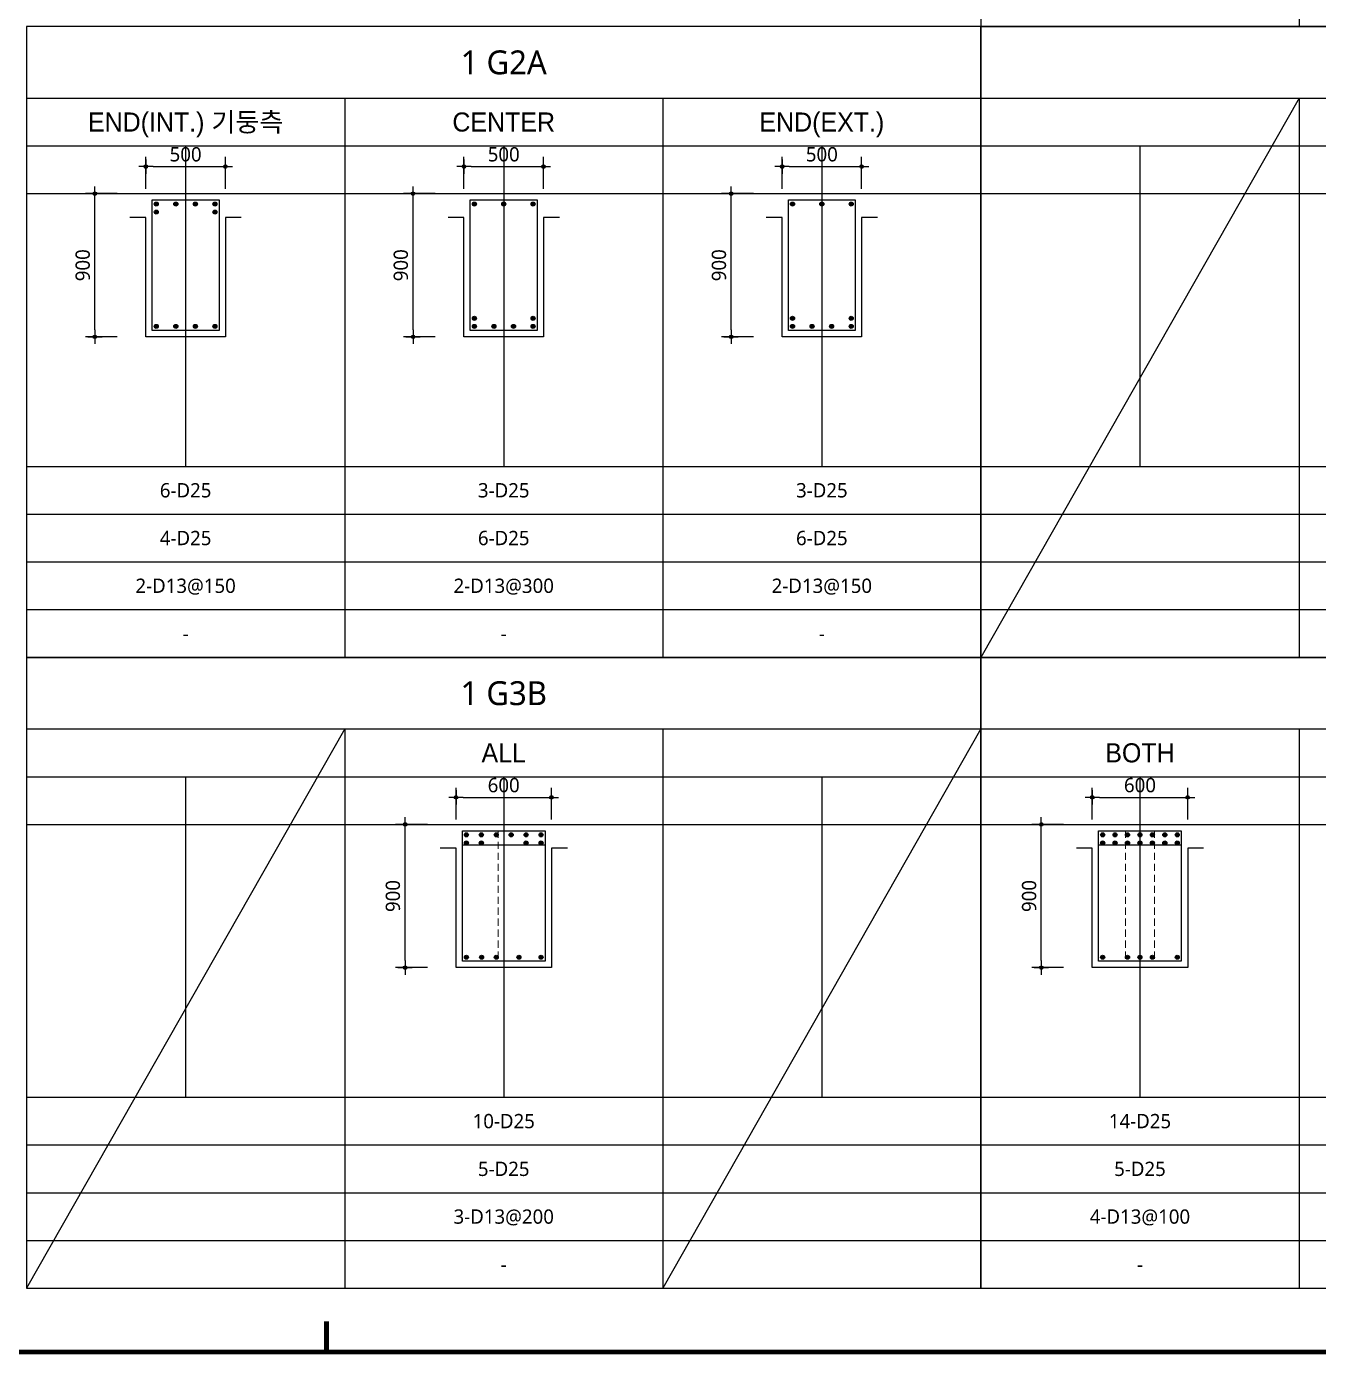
# Model space of a CAD drawing. Header units: millimetres. Extents: x 0 to 252030, y -124740 to 196020.
# Drawn here: x 110553 to 118675, y 107265 to 115610 of the extents above; entities that cross this region are included whole.
import ezdxf
from ezdxf.enums import TextEntityAlignment as Align

# ---------------------------------------------------------------- set-up
doc = ezdxf.new("R2010")
doc.units = ezdxf.units.MM
doc.header["$LTSCALE"] = 30
doc.linetypes.add('HID', pattern=[2.3, 1.5, -0.8])
doc.layers.get('DEFPOINTS').update_dxf_attribs({"color": 142})
for name, color, linetype in [('0-SEC1', 3, 'Continuous'), ('CON', 2, 'Continuous'), ('DIM', 7, 'Continuous'), ('ETC', 7, 'Continuous'), ('S-철근', 3, 'Continuous'), ('SHEET', 7, 'Continuous'), ('TXT', 3, 'Continuous'), ('XR-FORM_(도룡동)$0$Sheet', 7, 'Continuous')]:
    doc.layers.add(name, color=color, linetype=linetype)
doc.layers.add('TieBar', color=7, linetype='HID', lineweight=0)
doc.styles.get("Standard").update_dxf_attribs({"font": 'malgun.ttf'})
doc.styles.add('돋움', font='Dotum.ttf')
doc.styles.add('맑은 고딕', font='malgun.ttf')
doc.dimstyles.new('30NDIM', dxfattribs={"dimscale": 50, "dimtxt": 3, "dimasz": 1.5, "dimexe": 2, "dimexo": 6, "dimgap": 1, "dimtad": 1, "dimdec": 0, "dimrnd": 0.25, "dimzin": 0, "dimdsep": 46, "dimtxsty": 'Standard', "dimblk": 'Z_DOT', "dimcen": 5, "dimclrd": 256, "dimclre": 256, "dimclrt": 3, "dimadec": 0, "dimazin": 0, "dimtm": 1e-09, "dimtfac": 1, "dimtdec": 0, "dimtix": 1, "dimtmove": 2, "dimatfit": 1, "dimldrblk": 'Z_DOT', "dimfxl": 1, "dimtolj": 1, "dimtzin": 0, "dimarcsym": 0})

# ---------------------------------------------------------------- blocks, each defined once
blk = doc.blocks.new('XR-FORM_(도룡동)$0$S')
at = {"layer": 'XR-FORM_(도룡동)$0$Sheet', "const_width": 100}
blk.add_lwpolyline([(1850, 57950), (82250, 57950), (82250, 1200), (1850, 1200)], close=True, dxfattribs=at)
at = {"layer": 'XR-FORM_(도룡동)$0$Sheet', "linetype": 'Continuous', "const_width": 100}
blk.add_lwpolyline([(38745, 1846), (38745, 1200)], dxfattribs=at)
blk = doc.blocks.new('XR-FORM_(도룡동)', base_point=(101.33, -56114.51))
at = {"xscale": 0.005, "yscale": 0.005, "zscale": 0.005}
blk.add_blockref('XR-FORM_(도룡동)$0$S', (-0.25, 0), dxfattribs=at)
blk = doc.blocks.new('4등분')
at = {"layer": 'DEFPOINTS'}
for p, q in [((1000, 3214.5), (1000, 1200)), ((3000, 3214.5), (3000, 1200)), ((5000, 3214.5), (5000, 1200)), ((0, 2914.5), (6000, 2914.5))]:
    blk.add_line(p, q, dxfattribs=at)
at = {"layer": 'SHEET'}
blk.add_line((0, 3514.5), (6000, 3514.5), dxfattribs=at)
at = {"layer": 'SHEET', "color": 6}
for p, q in [((2000, 3514.5), (2000, 0)), ((4000, 3514.5), (4000, 0)), ((0, 3214.5), (6000, 3214.5)), ((0, 1200), (6000, 1200)), ((0, 900), (6000, 900)), ((0, 600), (6000, 600)), ((0, 300), (6000, 300))]:
    blk.add_line(p, q, dxfattribs=at)
at = {"layer": 'SHEET'}
blk.add_lwpolyline([(6000, 3964.5), (0, 3964.5), (0, 0), (6000, 0)], close=True, dxfattribs=at)
blk = doc.blocks.new('Z_DOT')
at = {"layer": 'DIM', "color": 0}
for p, q in [((-1, 0), (1, 0)), ((0, -1), (0, 1))]:
    blk.add_line(p, q, dxfattribs=at)
for radius in [0.25, 0.125]:
    blk.add_circle((0, 0), radius, dxfattribs=at)
blk = doc.blocks.new('*D579')
at = {"layer": 'DEFPOINTS', "color": 0, "transparency": 16777216}
for p in [(111803, 114730.7), (111303, 114410.5), (111803, 114410.5)]:
    blk.add_point(p, dxfattribs=at)
at = {"layer": 'DIM', "lineweight": -2, "transparency": 16777216}
for p, q in [((111303, 114590.5), (111303, 114790.7)), ((111803, 114590.5), (111803, 114790.7)), ((111348, 114730.7), (111758, 114730.7))]:
    blk.add_line(p, q, dxfattribs=at)
at = {"layer": 'DIM', "lineweight": -2, "transparency": 16777216, "xscale": 45, "yscale": 45, "zscale": 45, "rotation": 180}
blk.add_blockref('Z_DOT', (111303, 114730.7), dxfattribs=at)
at = {"layer": 'DIM', "lineweight": -2, "transparency": 16777216, "xscale": 45, "yscale": 45, "zscale": 45}
blk.add_blockref('Z_DOT', (111803, 114730.7), dxfattribs=at)
at = {"layer": 'DIM', "color": 3, "transparency": 16777216, "insert": (111553, 114807.1), "char_height": 90, "attachment_point": 5}
blk.add_mtext('\\A1;500', dxfattribs=at)
blk = doc.blocks.new('*D580')
at = {"layer": 'DEFPOINTS', "color": 0, "transparency": 16777216}
for p in [(110982.8, 114560.5), (111303, 114560.5), (111303, 113660.5)]:
    blk.add_point(p, dxfattribs=at)
at = {"layer": 'DIM', "lineweight": -2, "transparency": 16777216}
for p, q in [((111123, 114560.5), (110922.8, 114560.5)), ((110982.8, 113705.5), (110982.8, 114515.5)), ((111123, 113660.5), (110922.8, 113660.5))]:
    blk.add_line(p, q, dxfattribs=at)
at = {"layer": 'DIM', "lineweight": -2, "transparency": 16777216, "xscale": 45, "yscale": 45, "zscale": 45}
for p, rotation in [((110982.8, 114560.5), 90), ((110982.8, 113660.5), 270)]:
    blk.add_blockref('Z_DOT', p, dxfattribs=dict(at, rotation=rotation))
at = {"layer": 'DIM', "color": 3, "transparency": 16777216, "insert": (110906.4, 114110.5), "char_height": 90, "attachment_point": 5, "rotation": 90}
blk.add_mtext('\\A1;900', dxfattribs=at)
blk = doc.blocks.new('*D581')
at = {"layer": 'DEFPOINTS', "color": 0, "transparency": 16777216}
for p in [(113803, 114730.7), (113303, 114410.5), (113803, 114410.5)]:
    blk.add_point(p, dxfattribs=at)
at = {"layer": 'DIM', "lineweight": -2, "transparency": 16777216}
for p, q in [((113303, 114590.5), (113303, 114790.7)), ((113803, 114590.5), (113803, 114790.7)), ((113348, 114730.7), (113758, 114730.7))]:
    blk.add_line(p, q, dxfattribs=at)
at = {"layer": 'DIM', "lineweight": -2, "transparency": 16777216, "xscale": 45, "yscale": 45, "zscale": 45, "rotation": 180}
blk.add_blockref('Z_DOT', (113303, 114730.7), dxfattribs=at)
at = {"layer": 'DIM', "lineweight": -2, "transparency": 16777216, "xscale": 45, "yscale": 45, "zscale": 45}
blk.add_blockref('Z_DOT', (113803, 114730.7), dxfattribs=at)
at = {"layer": 'DIM', "color": 3, "transparency": 16777216, "insert": (113553, 114807.1), "char_height": 90, "attachment_point": 5}
blk.add_mtext('\\A1;500', dxfattribs=at)
blk = doc.blocks.new('*D582')
at = {"layer": 'DEFPOINTS', "color": 0, "transparency": 16777216}
for p in [(112982.8, 114560.5), (113303, 114560.5), (113303, 113660.5)]:
    blk.add_point(p, dxfattribs=at)
at = {"layer": 'DIM', "lineweight": -2, "transparency": 16777216}
for p, q in [((113123, 114560.5), (112922.8, 114560.5)), ((112982.8, 113705.5), (112982.8, 114515.5)), ((113123, 113660.5), (112922.8, 113660.5))]:
    blk.add_line(p, q, dxfattribs=at)
at = {"layer": 'DIM', "lineweight": -2, "transparency": 16777216, "xscale": 45, "yscale": 45, "zscale": 45}
for p, rotation in [((112982.8, 114560.5), 90), ((112982.8, 113660.5), 270)]:
    blk.add_blockref('Z_DOT', p, dxfattribs=dict(at, rotation=rotation))
at = {"layer": 'DIM', "color": 3, "transparency": 16777216, "insert": (112906.4, 114110.5), "char_height": 90, "attachment_point": 5, "rotation": 90}
blk.add_mtext('\\A1;900', dxfattribs=at)
blk = doc.blocks.new('*D583')
at = {"layer": 'DEFPOINTS', "color": 0, "transparency": 16777216}
for p in [(115803, 114730.7), (115303, 114410.5), (115803, 114410.5)]:
    blk.add_point(p, dxfattribs=at)
at = {"layer": 'DIM', "lineweight": -2, "transparency": 16777216}
for p, q in [((115303, 114590.5), (115303, 114790.7)), ((115803, 114590.5), (115803, 114790.7)), ((115348, 114730.7), (115758, 114730.7))]:
    blk.add_line(p, q, dxfattribs=at)
at = {"layer": 'DIM', "lineweight": -2, "transparency": 16777216, "xscale": 45, "yscale": 45, "zscale": 45, "rotation": 180}
blk.add_blockref('Z_DOT', (115303, 114730.7), dxfattribs=at)
at = {"layer": 'DIM', "lineweight": -2, "transparency": 16777216, "xscale": 45, "yscale": 45, "zscale": 45}
blk.add_blockref('Z_DOT', (115803, 114730.7), dxfattribs=at)
at = {"layer": 'DIM', "color": 3, "transparency": 16777216, "insert": (115553, 114807.1), "char_height": 90, "attachment_point": 5}
blk.add_mtext('\\A1;500', dxfattribs=at)
blk = doc.blocks.new('*D584')
at = {"layer": 'DEFPOINTS', "color": 0, "transparency": 16777216}
for p in [(114982.8, 114560.5), (115303, 114560.5), (115303, 113660.5)]:
    blk.add_point(p, dxfattribs=at)
at = {"layer": 'DIM', "lineweight": -2, "transparency": 16777216}
for p, q in [((115123, 114560.5), (114922.8, 114560.5)), ((114982.8, 113705.5), (114982.8, 114515.5)), ((115123, 113660.5), (114922.8, 113660.5))]:
    blk.add_line(p, q, dxfattribs=at)
at = {"layer": 'DIM', "lineweight": -2, "transparency": 16777216, "xscale": 45, "yscale": 45, "zscale": 45}
for p, rotation in [((114982.8, 114560.5), 90), ((114982.8, 113660.5), 270)]:
    blk.add_blockref('Z_DOT', p, dxfattribs=dict(at, rotation=rotation))
at = {"layer": 'DIM', "color": 3, "transparency": 16777216, "insert": (114906.4, 114110.5), "char_height": 90, "attachment_point": 5, "rotation": 90}
blk.add_mtext('\\A1;900', dxfattribs=at)
blk = doc.blocks.new('*D591')
at = {"layer": 'DEFPOINTS', "color": 0, "transparency": 16777216}
for p in [(113853, 110766.2), (113253, 110446), (113853, 110446)]:
    blk.add_point(p, dxfattribs=at)
at = {"layer": 'DIM', "lineweight": -2, "transparency": 16777216}
for p, q in [((113253, 110626), (113253, 110826.2)), ((113298, 110766.2), (113808, 110766.2)), ((113853, 110626), (113853, 110826.2))]:
    blk.add_line(p, q, dxfattribs=at)
at = {"layer": 'DIM', "lineweight": -2, "transparency": 16777216, "xscale": 45, "yscale": 45, "zscale": 45, "rotation": 180}
blk.add_blockref('Z_DOT', (113253, 110766.2), dxfattribs=at)
at = {"layer": 'DIM', "lineweight": -2, "transparency": 16777216, "xscale": 45, "yscale": 45, "zscale": 45}
blk.add_blockref('Z_DOT', (113853, 110766.2), dxfattribs=at)
at = {"layer": 'DIM', "color": 3, "transparency": 16777216, "insert": (113553, 110842.6), "char_height": 90, "attachment_point": 5}
blk.add_mtext('\\A1;600', dxfattribs=at)
blk = doc.blocks.new('*D592')
at = {"layer": 'DEFPOINTS', "color": 0, "transparency": 16777216}
for p in [(112932.8, 110596), (113253, 110596), (113253, 109696)]:
    blk.add_point(p, dxfattribs=at)
at = {"layer": 'DIM', "lineweight": -2, "transparency": 16777216}
for p, q in [((113073, 110596), (112872.8, 110596)), ((112932.8, 109741), (112932.8, 110551)), ((113073, 109696), (112872.8, 109696))]:
    blk.add_line(p, q, dxfattribs=at)
at = {"layer": 'DIM', "lineweight": -2, "transparency": 16777216, "xscale": 45, "yscale": 45, "zscale": 45}
for p, rotation in [((112932.8, 110596), 90), ((112932.8, 109696), 270)]:
    blk.add_blockref('Z_DOT', p, dxfattribs=dict(at, rotation=rotation))
at = {"layer": 'DIM', "color": 3, "transparency": 16777216, "insert": (112856.4, 110146), "char_height": 90, "attachment_point": 5, "rotation": 90}
blk.add_mtext('\\A1;900', dxfattribs=at)
blk = doc.blocks.new('*D593')
at = {"layer": 'DEFPOINTS', "color": 0, "transparency": 16777216}
for p in [(117853, 110766.2), (117253, 110446), (117853, 110446)]:
    blk.add_point(p, dxfattribs=at)
at = {"layer": 'DIM', "lineweight": -2, "transparency": 16777216}
for p, q in [((117253, 110626), (117253, 110826.2)), ((117298, 110766.2), (117808, 110766.2)), ((117853, 110626), (117853, 110826.2))]:
    blk.add_line(p, q, dxfattribs=at)
at = {"layer": 'DIM', "lineweight": -2, "transparency": 16777216, "xscale": 45, "yscale": 45, "zscale": 45, "rotation": 180}
blk.add_blockref('Z_DOT', (117253, 110766.2), dxfattribs=at)
at = {"layer": 'DIM', "lineweight": -2, "transparency": 16777216, "xscale": 45, "yscale": 45, "zscale": 45}
blk.add_blockref('Z_DOT', (117853, 110766.2), dxfattribs=at)
at = {"layer": 'DIM', "color": 3, "transparency": 16777216, "insert": (117553, 110842.6), "char_height": 90, "attachment_point": 5}
blk.add_mtext('\\A1;600', dxfattribs=at)
blk = doc.blocks.new('*D594')
at = {"layer": 'DEFPOINTS', "color": 0, "transparency": 16777216}
for p in [(116932.8, 110596), (117253, 110596), (117253, 109696)]:
    blk.add_point(p, dxfattribs=at)
at = {"layer": 'DIM', "lineweight": -2, "transparency": 16777216}
for p, q in [((117073, 110596), (116872.8, 110596)), ((116932.8, 109741), (116932.8, 110551)), ((117073, 109696), (116872.8, 109696))]:
    blk.add_line(p, q, dxfattribs=at)
at = {"layer": 'DIM', "lineweight": -2, "transparency": 16777216, "xscale": 45, "yscale": 45, "zscale": 45}
for p, rotation in [((116932.8, 110596), 90), ((116932.8, 109696), 270)]:
    blk.add_blockref('Z_DOT', p, dxfattribs=dict(at, rotation=rotation))
at = {"layer": 'DIM', "color": 3, "transparency": 16777216, "insert": (116856.4, 110146), "char_height": 90, "attachment_point": 5, "rotation": 90}
blk.add_mtext('\\A1;900', dxfattribs=at)

msp = doc.modelspace()

# ---------------------------------------------------------------- hatches: boundary and pattern name
at = {"layer": 'S-철근'}
h = msp.add_hatch(color=256, dxfattribs=at)
edge = h.paths.add_edge_path()
edge.add_arc((111368.40013, 114495.09992), 12.7, 0, 180)
edge.add_arc((111368.40013, 114495.09992), 12.7, 180, 360)
h = msp.add_hatch(color=256, dxfattribs=at)
edge = h.paths.add_edge_path()
edge.add_arc((111491.4668, 114495.09992), 12.7, 0, 180)
edge.add_arc((111491.4668, 114495.09992), 12.7, 180, 360)
h = msp.add_hatch(color=256, dxfattribs=at)
edge = h.paths.add_edge_path()
edge.add_arc((111614.53347, 114495.09992), 12.7, 0, 180)
edge.add_arc((111614.53347, 114495.09992), 12.7, 180, 360)
h = msp.add_hatch(color=256, dxfattribs=at)
edge = h.paths.add_edge_path()
edge.add_arc((111737.60013, 114495.09992), 12.7, 0, 180)
edge.add_arc((111737.60013, 114495.09992), 12.7, 180, 360)
h = msp.add_hatch(color=256, dxfattribs=at)
edge = h.paths.add_edge_path()
edge.add_arc((113368.40013, 114495.09992), 12.7, 0, 180)
edge.add_arc((113368.40013, 114495.09992), 12.7, 180, 360)
h = msp.add_hatch(color=256, dxfattribs=at)
edge = h.paths.add_edge_path()
edge.add_arc((113553.00013, 114495.09992), 12.7, 0, 180)
edge.add_arc((113553.00013, 114495.09992), 12.7, 180, 360)
h = msp.add_hatch(color=256, dxfattribs=at)
edge = h.paths.add_edge_path()
edge.add_arc((113737.60013, 114495.09992), 12.7, 0, 180)
edge.add_arc((113737.60013, 114495.09992), 12.7, 180, 360)
h = msp.add_hatch(color=256, dxfattribs=at)
edge = h.paths.add_edge_path()
edge.add_arc((115368.40013, 114495.09992), 12.7, 0, 180)
edge.add_arc((115368.40013, 114495.09992), 12.7, 180, 360)
h = msp.add_hatch(color=256, dxfattribs=at)
edge = h.paths.add_edge_path()
edge.add_arc((115553.00013, 114495.09992), 12.7, 0, 180)
edge.add_arc((115553.00013, 114495.09992), 12.7, 180, 360)
h = msp.add_hatch(color=256, dxfattribs=at)
edge = h.paths.add_edge_path()
edge.add_arc((115737.60013, 114495.09992), 12.7, 0, 180)
edge.add_arc((115737.60013, 114495.09992), 12.7, 180, 360)
h = msp.add_hatch(color=256, dxfattribs=at)
edge = h.paths.add_edge_path()
edge.add_arc((111368.40013, 114444.29992), 12.7, 0, 180)
edge.add_arc((111368.40013, 114444.29992), 12.7, 180, 360)
h = msp.add_hatch(color=256, dxfattribs=at)
edge = h.paths.add_edge_path()
edge.add_arc((111737.60013, 114444.29992), 12.7, 0, 180)
edge.add_arc((111737.60013, 114444.29992), 12.7, 180, 360)
h = msp.add_hatch(color=256, dxfattribs=at)
edge = h.paths.add_edge_path()
edge.add_arc((113368.40013, 113776.69992), 12.7, 0, 180)
edge.add_arc((113368.40013, 113776.69992), 12.7, 180, 360)
h = msp.add_hatch(color=256, dxfattribs=at)
edge = h.paths.add_edge_path()
edge.add_arc((113737.60013, 113776.69992), 12.7, 0, 180)
edge.add_arc((113737.60013, 113776.69992), 12.7, 180, 360)
h = msp.add_hatch(color=256, dxfattribs=at)
edge = h.paths.add_edge_path()
edge.add_arc((115368.40013, 113776.69992), 12.7, 0, 180)
edge.add_arc((115368.40013, 113776.69992), 12.7, 180, 360)
h = msp.add_hatch(color=256, dxfattribs=at)
edge = h.paths.add_edge_path()
edge.add_arc((115737.60013, 113776.69992), 12.7, 0, 180)
edge.add_arc((115737.60013, 113776.69992), 12.7, 180, 360)
h = msp.add_hatch(color=256, dxfattribs=at)
edge = h.paths.add_edge_path()
edge.add_arc((111368.40013, 113725.89992), 12.7, 0, 180)
edge.add_arc((111368.40013, 113725.89992), 12.7, 180, 360)
h = msp.add_hatch(color=256, dxfattribs=at)
edge = h.paths.add_edge_path()
edge.add_arc((111491.4668, 113725.89992), 12.7, 0, 180)
edge.add_arc((111491.4668, 113725.89992), 12.7, 180, 360)
h = msp.add_hatch(color=256, dxfattribs=at)
edge = h.paths.add_edge_path()
edge.add_arc((111614.53347, 113725.89992), 12.7, 0, 180)
edge.add_arc((111614.53347, 113725.89992), 12.7, 180, 360)
h = msp.add_hatch(color=256, dxfattribs=at)
edge = h.paths.add_edge_path()
edge.add_arc((111737.60013, 113725.89992), 12.7, 0, 180)
edge.add_arc((111737.60013, 113725.89992), 12.7, 180, 360)
h = msp.add_hatch(color=256, dxfattribs=at)
edge = h.paths.add_edge_path()
edge.add_arc((113368.40013, 113725.89992), 12.7, 0, 180)
edge.add_arc((113368.40013, 113725.89992), 12.7, 180, 360)
h = msp.add_hatch(color=256, dxfattribs=at)
edge = h.paths.add_edge_path()
edge.add_arc((113491.4668, 113725.89992), 12.7, 0, 180)
edge.add_arc((113491.4668, 113725.89992), 12.7, 180, 360)
h = msp.add_hatch(color=256, dxfattribs=at)
edge = h.paths.add_edge_path()
edge.add_arc((113614.53347, 113725.89992), 12.7, 0, 180)
edge.add_arc((113614.53347, 113725.89992), 12.7, 180, 360)
h = msp.add_hatch(color=256, dxfattribs=at)
edge = h.paths.add_edge_path()
edge.add_arc((113737.60013, 113725.89992), 12.7, 0, 180)
edge.add_arc((113737.60013, 113725.89992), 12.7, 180, 360)
h = msp.add_hatch(color=256, dxfattribs=at)
edge = h.paths.add_edge_path()
edge.add_arc((115368.40013, 113725.89992), 12.7, 0, 180)
edge.add_arc((115368.40013, 113725.89992), 12.7, 180, 360)
h = msp.add_hatch(color=256, dxfattribs=at)
edge = h.paths.add_edge_path()
edge.add_arc((115491.4668, 113725.89992), 12.7, 0, 180)
edge.add_arc((115491.4668, 113725.89992), 12.7, 180, 360)
h = msp.add_hatch(color=256, dxfattribs=at)
edge = h.paths.add_edge_path()
edge.add_arc((115614.53347, 113725.89992), 12.7, 0, 180)
edge.add_arc((115614.53347, 113725.89992), 12.7, 180, 360)
h = msp.add_hatch(color=256, dxfattribs=at)
edge = h.paths.add_edge_path()
edge.add_arc((115737.60013, 113725.89992), 12.7, 0, 180)
edge.add_arc((115737.60013, 113725.89992), 12.7, 180, 360)
h = msp.add_hatch(color=256, dxfattribs=at)
edge = h.paths.add_edge_path()
edge.add_arc((113318.40013, 110530.59992), 12.7, 0, 180)
edge.add_arc((113318.40013, 110530.59992), 12.7, 180, 360)
h = msp.add_hatch(color=256, dxfattribs=at)
edge = h.paths.add_edge_path()
edge.add_arc((113412.24013, 110530.59992), 12.7, 0, 180)
edge.add_arc((113412.24013, 110530.59992), 12.7, 180, 360)
h = msp.add_hatch(color=256, dxfattribs=at)
edge = h.paths.add_edge_path()
edge.add_arc((113506.08013, 110530.59992), 12.7, 0, 180)
edge.add_arc((113506.08013, 110530.59992), 12.7, 180, 360)
h = msp.add_hatch(color=256, dxfattribs=at)
edge = h.paths.add_edge_path()
edge.add_arc((113599.92013, 110530.59992), 12.7, 0, 180)
edge.add_arc((113599.92013, 110530.59992), 12.7, 180, 360)
h = msp.add_hatch(color=256, dxfattribs=at)
edge = h.paths.add_edge_path()
edge.add_arc((113693.76013, 110530.59992), 12.7, 0, 180)
edge.add_arc((113693.76013, 110530.59992), 12.7, 180, 360)
h = msp.add_hatch(color=256, dxfattribs=at)
edge = h.paths.add_edge_path()
edge.add_arc((113787.60013, 110530.59992), 12.7, 0, 180)
edge.add_arc((113787.60013, 110530.59992), 12.7, 180, 360)
h = msp.add_hatch(color=256, dxfattribs=at)
edge = h.paths.add_edge_path()
edge.add_arc((117318.40013, 110530.59992), 12.7, 0, 180)
edge.add_arc((117318.40013, 110530.59992), 12.7, 180, 360)
h = msp.add_hatch(color=256, dxfattribs=at)
edge = h.paths.add_edge_path()
edge.add_arc((117396.60013, 110530.59992), 12.7, 0, 180)
edge.add_arc((117396.60013, 110530.59992), 12.7, 180, 360)
h = msp.add_hatch(color=256, dxfattribs=at)
edge = h.paths.add_edge_path()
edge.add_arc((117474.80013, 110530.59992), 12.7, 0, 180)
edge.add_arc((117474.80013, 110530.59992), 12.7, 180, 360)
h = msp.add_hatch(color=256, dxfattribs=at)
edge = h.paths.add_edge_path()
edge.add_arc((117553.00013, 110530.59992), 12.7, 0, 180)
edge.add_arc((117553.00013, 110530.59992), 12.7, 180, 360)
h = msp.add_hatch(color=256, dxfattribs=at)
edge = h.paths.add_edge_path()
edge.add_arc((117631.20013, 110530.59992), 12.7, 0, 180)
edge.add_arc((117631.20013, 110530.59992), 12.7, 180, 360)
h = msp.add_hatch(color=256, dxfattribs=at)
edge = h.paths.add_edge_path()
edge.add_arc((117709.40013, 110530.59992), 12.7, 0, 180)
edge.add_arc((117709.40013, 110530.59992), 12.7, 180, 360)
h = msp.add_hatch(color=256, dxfattribs=at)
edge = h.paths.add_edge_path()
edge.add_arc((117787.60013, 110530.59992), 12.7, 0, 180)
edge.add_arc((117787.60013, 110530.59992), 12.7, 180, 360)
h = msp.add_hatch(color=256, dxfattribs=at)
edge = h.paths.add_edge_path()
edge.add_arc((113318.40013, 110479.79992), 12.7, 0, 180)
edge.add_arc((113318.40013, 110479.79992), 12.7, 180, 360)
h = msp.add_hatch(color=256, dxfattribs=at)
edge = h.paths.add_edge_path()
edge.add_arc((113412.24013, 110479.79992), 12.7, 0, 180)
edge.add_arc((113412.24013, 110479.79992), 12.7, 180, 360)
h = msp.add_hatch(color=256, dxfattribs=at)
edge = h.paths.add_edge_path()
edge.add_arc((113693.76013, 110479.79992), 12.7, 0, 180)
edge.add_arc((113693.76013, 110479.79992), 12.7, 180, 360)
h = msp.add_hatch(color=256, dxfattribs=at)
edge = h.paths.add_edge_path()
edge.add_arc((113787.60013, 110479.79992), 12.7, 0, 180)
edge.add_arc((113787.60013, 110479.79992), 12.7, 180, 360)
h = msp.add_hatch(color=256, dxfattribs=at)
edge = h.paths.add_edge_path()
edge.add_arc((117318.40013, 110479.79992), 12.7, 0, 180)
edge.add_arc((117318.40013, 110479.79992), 12.7, 180, 360)
h = msp.add_hatch(color=256, dxfattribs=at)
edge = h.paths.add_edge_path()
edge.add_arc((117396.60013, 110479.79992), 12.7, 0, 180)
edge.add_arc((117396.60013, 110479.79992), 12.7, 180, 360)
h = msp.add_hatch(color=256, dxfattribs=at)
edge = h.paths.add_edge_path()
edge.add_arc((117474.80013, 110479.79992), 12.7, 0, 180)
edge.add_arc((117474.80013, 110479.79992), 12.7, 180, 360)
h = msp.add_hatch(color=256, dxfattribs=at)
edge = h.paths.add_edge_path()
edge.add_arc((117553.00013, 110479.79992), 12.7, 0, 180)
edge.add_arc((117553.00013, 110479.79992), 12.7, 180, 360)
h = msp.add_hatch(color=256, dxfattribs=at)
edge = h.paths.add_edge_path()
edge.add_arc((117631.20013, 110479.79992), 12.7, 0, 180)
edge.add_arc((117631.20013, 110479.79992), 12.7, 180, 360)
h = msp.add_hatch(color=256, dxfattribs=at)
edge = h.paths.add_edge_path()
edge.add_arc((117709.40013, 110479.79992), 12.7, 0, 180)
edge.add_arc((117709.40013, 110479.79992), 12.7, 180, 360)
h = msp.add_hatch(color=256, dxfattribs=at)
edge = h.paths.add_edge_path()
edge.add_arc((117787.60013, 110479.79992), 12.7, 0, 180)
edge.add_arc((117787.60013, 110479.79992), 12.7, 180, 360)
h = msp.add_hatch(color=256, dxfattribs=at)
edge = h.paths.add_edge_path()
edge.add_arc((113318.40013, 109761.39992), 12.7, 0, 180)
edge.add_arc((113318.40013, 109761.39992), 12.7, 180, 360)
h = msp.add_hatch(color=256, dxfattribs=at)
edge = h.paths.add_edge_path()
edge.add_arc((113414.0853, 109761.39992), 12.7, 0, 180)
edge.add_arc((113414.0853, 109761.39992), 12.7, 180, 360)
h = msp.add_hatch(color=256, dxfattribs=at)
edge = h.paths.add_edge_path()
edge.add_arc((113506.08013, 109761.39992), 12.7, 0, 180)
edge.add_arc((113506.08013, 109761.39992), 12.7, 180, 360)
h = msp.add_hatch(color=256, dxfattribs=at)
edge = h.paths.add_edge_path()
edge.add_arc((113648.86847, 109761.39992), 12.7, 0, 180)
edge.add_arc((113648.86847, 109761.39992), 12.7, 180, 360)
h = msp.add_hatch(color=256, dxfattribs=at)
edge = h.paths.add_edge_path()
edge.add_arc((113787.60013, 109761.39992), 12.7, 0, 180)
edge.add_arc((113787.60013, 109761.39992), 12.7, 180, 360)
h = msp.add_hatch(color=256, dxfattribs=at)
edge = h.paths.add_edge_path()
edge.add_arc((117318.40013, 109761.39992), 12.7, 0, 180)
edge.add_arc((117318.40013, 109761.39992), 12.7, 180, 360)
h = msp.add_hatch(color=256, dxfattribs=at)
edge = h.paths.add_edge_path()
edge.add_arc((117474.80013, 109761.39992), 12.7, 0, 180)
edge.add_arc((117474.80013, 109761.39992), 12.7, 180, 360)
h = msp.add_hatch(color=256, dxfattribs=at)
edge = h.paths.add_edge_path()
edge.add_arc((117553.00013, 109761.39992), 12.7, 0, 180)
edge.add_arc((117553.00013, 109761.39992), 12.7, 180, 360)
h = msp.add_hatch(color=256, dxfattribs=at)
edge = h.paths.add_edge_path()
edge.add_arc((117631.20013, 109761.39992), 12.7, 0, 180)
edge.add_arc((117631.20013, 109761.39992), 12.7, 180, 360)
h = msp.add_hatch(color=256, dxfattribs=at)
edge = h.paths.add_edge_path()
edge.add_arc((117787.60013, 109761.39992), 12.7, 0, 180)
edge.add_arc((117787.60013, 109761.39992), 12.7, 180, 360)

# ---------------------------------------------------------------- linework, layer by layer
at = {"layer": 'CON', "color": 8}
for p, q in [((111203.00013, 114560.49992), (111903.00013, 114560.49992)), ((113203.00013, 114560.49992), (113903.00013, 114560.49992)), ((115203.00013, 114560.49992), (115903.00013, 114560.49992)), ((113153.00013, 110595.99992), (113953.00013, 110595.99992)), ((117153.00013, 110595.99992), (117953.00013, 110595.99992))]:
    msp.add_line(p, q, dxfattribs=at)
for points in [[(111903.00013, 114410.49992), (111803.00013, 114410.49992), (111803.00013, 113660.49992), (111303.00013, 113660.49992), (111303.00013, 114410.49992), (111203.00013, 114410.49992)], [(113903.00013, 114410.49992), (113803.00013, 114410.49992), (113803.00013, 113660.49992), (113303.00013, 113660.49992), (113303.00013, 114410.49992), (113203.00013, 114410.49992)], [(115903.00013, 114410.49992), (115803.00013, 114410.49992), (115803.00013, 113660.49992), (115303.00013, 113660.49992), (115303.00013, 114410.49992), (115203.00013, 114410.49992)], [(113953.00013, 110445.99992), (113853.00013, 110445.99992), (113853.00013, 109695.99992), (113253.00013, 109695.99992), (113253.00013, 110445.99992), (113153.00013, 110445.99992)], [(117953.00013, 110445.99992), (117853.00013, 110445.99992), (117853.00013, 109695.99992), (117253.00013, 109695.99992), (117253.00013, 110445.99992), (117153.00013, 110445.99992)]]:
    msp.add_lwpolyline(points, dxfattribs=at)
at = {"layer": 'ETC', "color": 8}
for p, q in [((113293.00013, 110467.09992), (113813.00013, 110467.09992)), ((117293.00013, 110467.09992), (117813.00013, 110467.09992))]:
    msp.add_line(p, q, dxfattribs=at)
at = {"layer": 'S-철근'}
for points in [[(111343.00013, 113700.49992), (111343.00013, 114520.49992), (111763.00013, 114520.49992), (111763.00013, 113700.49992), (111343.00013, 113700.49992)], [(113343.00013, 113700.49992), (113343.00013, 114520.49992), (113763.00013, 114520.49992), (113763.00013, 113700.49992), (113343.00013, 113700.49992)], [(115343.00013, 113700.49992), (115343.00013, 114520.49992), (115763.00013, 114520.49992), (115763.00013, 113700.49992), (115343.00013, 113700.49992)], [(113293.00013, 109735.99992), (113293.00013, 110555.99992), (113813.00013, 110555.99992), (113813.00013, 109735.99992), (113293.00013, 109735.99992)], [(117293.00013, 109735.99992), (117293.00013, 110555.99992), (117813.00013, 110555.99992), (117813.00013, 109735.99992), (117293.00013, 109735.99992)]]:
    msp.add_lwpolyline(points, dxfattribs=at)
for centre in [(111368.40013, 114495.09992), (111491.4668, 114495.09992), (111614.53347, 114495.09992), (111737.60013, 114495.09992), (113368.40013, 114495.09992), (113553.00013, 114495.09992), (113737.60013, 114495.09992), (115368.40013, 114495.09992), (115553.00013, 114495.09992), (115737.60013, 114495.09992), (111368.40013, 114444.29992), (111737.60013, 114444.29992), (113368.40013, 113776.69992), (113737.60013, 113776.69992), (115368.40013, 113776.69992), (115737.60013, 113776.69992), (111368.40013, 113725.89992), (111491.4668, 113725.89992), (111614.53347, 113725.89992), (111737.60013, 113725.89992), (113368.40013, 113725.89992), (113491.4668, 113725.89992), (113614.53347, 113725.89992), (113737.60013, 113725.89992), (115368.40013, 113725.89992), (115491.4668, 113725.89992), (115614.53347, 113725.89992), (115737.60013, 113725.89992), (113318.40013, 110530.59992), (113412.24013, 110530.59992), (113506.08013, 110530.59992), (113599.92013, 110530.59992), (113693.76013, 110530.59992), (113787.60013, 110530.59992), (117318.40013, 110530.59992), (117396.60013, 110530.59992), (117474.80013, 110530.59992), (117553.00013, 110530.59992), (117631.20013, 110530.59992), (117709.40013, 110530.59992), (117787.60013, 110530.59992), (113318.40013, 110479.79992), (113412.24013, 110479.79992), (113693.76013, 110479.79992), (113787.60013, 110479.79992), (117318.40013, 110479.79992), (117396.60013, 110479.79992), (117474.80013, 110479.79992), (117553.00013, 110479.79992), (117631.20013, 110479.79992), (117709.40013, 110479.79992), (117787.60013, 110479.79992), (113318.40013, 109761.39992), (113414.0853, 109761.39992), (113506.08013, 109761.39992), (113648.86847, 109761.39992), (113787.60013, 109761.39992), (117318.40013, 109761.39992), (117474.80013, 109761.39992), (117553.00013, 109761.39992), (117631.20013, 109761.39992), (117787.60013, 109761.39992)]:
    msp.add_circle(centre, 12.7, dxfattribs=at)
at = {"layer": 'SHEET'}
for p, q in [((118553.00013, 115160.49992), (116553.00013, 111645.99992)), ((112553.00013, 111195.99992), (110553.00013, 107681.49992)), ((116553.00013, 111195.99992), (114553.00013, 107681.49992))]:
    msp.add_line(p, q, dxfattribs=at)
at = {"layer": 'TieBar'}
for p, q in [((113518.78013, 110555.99992), (113518.78013, 109735.99992)), ((117462.10013, 110555.99992), (117462.10013, 109735.99992)), ((117643.90013, 110555.99992), (117643.90013, 109735.99992))]:
    msp.add_line(p, q, dxfattribs=at)

# ---------------------------------------------------------------- block references
for p in [(116553.00013, 115610.49992), (110553.00013, 111645.99992), (116553.00013, 111645.99992), (110553.00013, 107681.49992), (116553.00013, 107681.49992)]:
    msp.add_blockref('4등분', p)
at = {"layer": '0-SEC1', "xscale": 60, "yscale": 60, "zscale": 60}
msp.add_blockref('XR-FORM_(도룡동)', (106910.02429, -3259950.57868), dxfattribs=at)

# ---------------------------------------------------------------- texts
at = {"layer": 'TXT', "color": 2, "style": '맑은 고딕'}
for s, p in [('1 G2A', (113553.00013, 115385.49992)), ('1 G3B', (113553.00013, 111420.99992))]:
    msp.add_text(s, height=150, dxfattribs=at).set_placement(p, align=Align.MIDDLE_CENTER)
at = {"layer": 'TXT'}
for s, height, style, p in [('END(INT.) 기둥측', 120, '돋움', (111553.00013, 115010.49992)), ('CENTER', 120, '돋움', (113553.00013, 115010.49992)), ('END(EXT.)', 120, '돋움', (115553.00013, 115010.49992)), ('6-D25', 90, '맑은 고딕', (111553.00013, 112695.99992)), ('3-D25', 90, '맑은 고딕', (113553.00013, 112695.99992)), ('3-D25', 90, '맑은 고딕', (115553.00013, 112695.99992)), ('4-D25', 90, '맑은 고딕', (111553.00013, 112395.99992)), ('6-D25', 90, '맑은 고딕', (113553.00013, 112395.99992)), ('6-D25', 90, '맑은 고딕', (115553.00013, 112395.99992)), ('2-D13@150', 90, '맑은 고딕', (111553.00013, 112095.99992)), ('2-D13@300', 90, '맑은 고딕', (113553.00013, 112095.99992)), ('2-D13@150', 90, '맑은 고딕', (115553.00013, 112095.99992)), ('-', 90, '맑은 고딕', (111553.00013, 111795.99992)), ('-', 90, '맑은 고딕', (113553.00013, 111795.99992)), ('-', 90, '맑은 고딕', (115553.00013, 111795.99992)), ('ALL', 120, '돋움', (113553.00013, 111045.99992)), ('BOTH', 120, '돋움', (117553.00013, 111045.99992)), ('10-D25', 90, '맑은 고딕', (113553.00013, 108731.49992)), ('14-D25', 90, '맑은 고딕', (117553.00013, 108731.49992)), ('5-D25', 90, '맑은 고딕', (113553.00013, 108431.49992)), ('5-D25', 90, '맑은 고딕', (117553.00013, 108431.49992)), ('3-D13@200', 90, '맑은 고딕', (113553.00013, 108131.49992)), ('4-D13@100', 90, '맑은 고딕', (117553.00013, 108131.49992)), ('-', 90, '맑은 고딕', (113553.00013, 107831.49992)), ('-', 90, '맑은 고딕', (117553.00013, 107831.49992))]:
    msp.add_text(s, height=height, dxfattribs=dict(at, style=style)).set_placement(p, align=Align.MIDDLE_CENTER)

# ---------------------------------------------------------------- dimensions: what is measured, and where the dimension line sits
at = {"layer": 'DIM'}
for base, p1, p2, picture, middle in [((111803.00013, 114730.65148), (111303.00013, 114410.49992), (111803.00013, 114410.49992), '*D579', (111553.00013, 114807.14945)), ((113803.00013, 114730.65148), (113303.00013, 114410.49992), (113803.00013, 114410.49992), '*D581', (113553.00013, 114807.14945)), ((115803.00013, 114730.65148), (115303.00013, 114410.49992), (115803.00013, 114410.49992), '*D583', (115553.00013, 114807.14945)), ((113853.00013, 110766.15148), (113253.00013, 110445.99992), (113853.00013, 110445.99992), '*D591', (113553.00013, 110842.64945)), ((117853.00013, 110766.15148), (117253.00013, 110445.99992), (117853.00013, 110445.99992), '*D593', (117553.00013, 110842.64945))]:
    dim = msp.add_linear_dim(base=base, p1=p1, p2=p2, dimstyle='30NDIM', override={"dimscale": 30, "dimtxsty": 'Standard'}, dxfattribs=at)
    dim.commit()
    dim.dimension.update_dxf_attribs({"geometry": picture, "text_midpoint": middle})
for base, p1, p2, picture, middle in [((110982.84857, 114560.49992), (111303.00013, 113660.49992), (111303.00013, 114560.49992), '*D580', (110906.3506, 114110.49992)), ((112982.84857, 114560.49992), (113303.00013, 113660.49992), (113303.00013, 114560.49992), '*D582', (112906.3506, 114110.49992)), ((114982.84857, 114560.49992), (115303.00013, 113660.49992), (115303.00013, 114560.49992), '*D584', (114906.3506, 114110.49992)), ((112932.84857, 110595.99992), (113253.00013, 109695.99992), (113253.00013, 110595.99992), '*D592', (112856.3506, 110145.99992)), ((116932.84857, 110595.99992), (117253.00013, 109695.99992), (117253.00013, 110595.99992), '*D594', (116856.3506, 110145.99992))]:
    dim = msp.add_linear_dim(base=base, p1=p1, p2=p2, angle=90, dimstyle='30NDIM', override={"dimscale": 30, "dimtxsty": 'Standard'}, dxfattribs=at)
    dim.commit()
    dim.dimension.update_dxf_attribs({"geometry": picture, "text_midpoint": middle})

doc.saveas('drawing.dxf')
